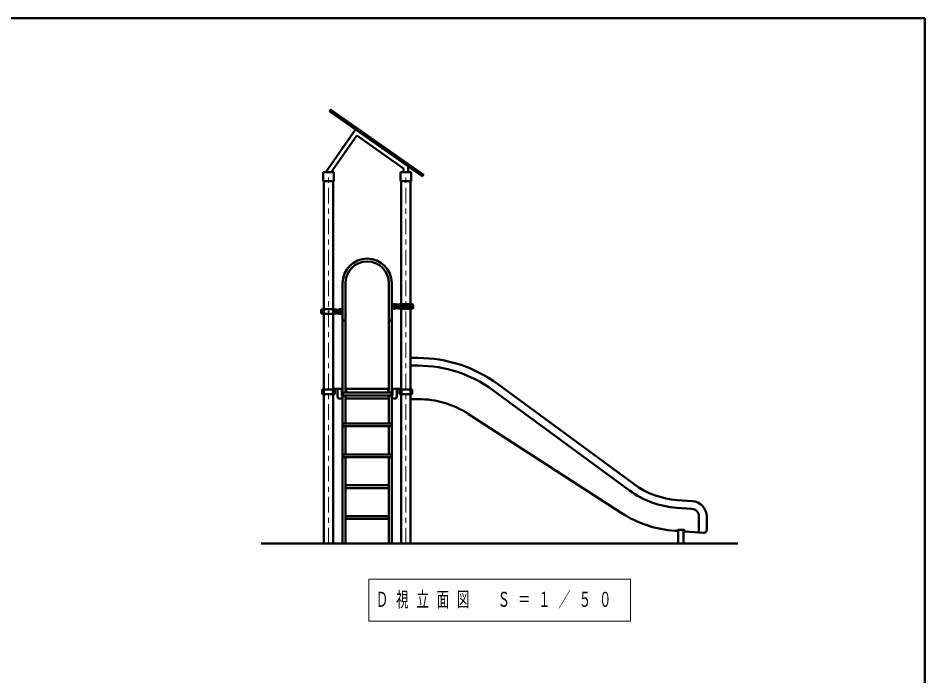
# Model space of a CAD drawing. Units: millimetres on the paper, scale 1:50. Extents: x -385 to 0, y -594 to 267.
# Drawn here: x -176 to 0, y -157.7 to -30 of the extents above; entities that cross this region are included whole.
import ezdxf

# ---------------------------------------------------------------- set-up
doc = ezdxf.new("R2010")
doc.units = ezdxf.units.MM
doc.linetypes.add('USER2', pattern=[6, 3, -1, 1, -1])
doc.layers.add('LY_1', color=140, linetype='Continuous', lineweight=50)
doc.styles.add('ＭＳ ゴシック', font='')
doc.styles.get('ＭＳ ゴシック').set_extended_font_data('MS Gothic')

msp = doc.modelspace()

# ---------------------------------------------------------------- linework, layer by layer
at = {"layer": 'LY_1', "color": 7}
for p, q in [((0, -30), (-385, -30)), ((0, -297), (0, -30)), ((-36.28, -131.967), (-128.775, -131.967))]:
    msp.add_line(p, q, dxfattribs=at)
at = {"layer": 'LY_1'}
for p, q in [((-115.481, -48.026), (-115.332, -47.813)), ((-97.543, -60.66), (-115.466, -48.11)), ((-97.325, -60.348), (-115.248, -47.799)), ((-110.458, -51.616), (-116.243, -59.877)), ((-110.249, -52.805), (-115.2, -59.877)), ((-101.148, -59.178), (-110.249, -52.805)), ((-101.148, -59.178), (-101.148, -59.877)), ((-100.294, -58.733), (-100.294, -59.877)), ((-116.737, -59.877), (-114.705, -59.877)), ((-116.737, -61.677), (-116.737, -59.877)), ((-114.705, -61.677), (-114.705, -59.877)), ((-101.737, -61.677), (-101.737, -59.877)), ((-99.705, -59.877), (-101.737, -59.877)), ((-99.705, -61.677), (-99.705, -59.877)), ((-97.459, -60.645), (-97.31, -60.432)), ((-116.737, -61.677), (-114.705, -61.677)), ((-116.612, -131.967), (-116.612, -61.687)), ((-114.83, -131.967), (-114.83, -61.687)), ((-99.705, -61.677), (-101.737, -61.677)), ((-101.612, -131.967), (-101.612, -61.687)), ((-99.83, -131.967), (-99.83, -61.687)), ((-112.993, -131.967), (-112.993, -81.467)), ((-112.449, -102.695), (-112.449, -81.466)), ((-103.993, -102.695), (-103.993, -81.466)), ((-103.449, -131.967), (-103.449, -81.467)), ((-102.921, -85.527), (-103.449, -85.527)), ((-102.271, -85.572), (-102.676, -85.602)), ((-101.641, -85.517), (-102.271, -85.572)), ((-101.644, -85.517), (-100.791, -85.517)), ((-99.801, -85.517), (-101.642, -85.517)), ((-101.047, -85.781), (-101.086, -85.78)), ((-101.047, -86.152), (-101.086, -86.154)), ((-101.047, -85.967), (-101.047, -85.537)), ((-101.047, -85.967), (-101.047, -86.397)), ((-100.751, -85.557), (-100.751, -86.377)), ((-100.691, -85.557), (-100.691, -86.377)), ((-99.799, -85.517), (-100.651, -85.517)), ((-100.396, -85.967), (-100.396, -85.537)), ((-100.396, -85.781), (-100.356, -85.78)), ((-100.396, -85.967), (-100.396, -86.397)), ((-100.396, -86.152), (-100.356, -86.154)), ((-99.801, -85.517), (-99.486, -85.544)), ((-116.641, -86.517), (-116.957, -86.544)), ((-116.641, -87.417), (-116.957, -87.389)), ((-116.641, -86.517), (-114.801, -86.517)), ((-116.641, -87.417), (-114.801, -87.417)), ((-114.801, -86.517), (-114.171, -86.572)), ((-114.801, -87.417), (-114.171, -87.362)), ((-114.171, -86.572), (-113.767, -86.602)), ((-114.171, -87.362), (-113.767, -87.332)), ((-113.521, -86.527), (-112.993, -86.527)), ((-113.521, -87.407), (-112.993, -87.407)), ((-102.921, -86.407), (-103.45, -86.407)), ((-102.271, -86.362), (-102.676, -86.332)), ((-101.641, -86.417), (-102.271, -86.362)), ((-101.644, -86.417), (-100.791, -86.417)), ((-99.801, -86.417), (-101.642, -86.417)), ((-99.801, -86.417), (-100.651, -86.417)), ((-99.801, -86.417), (-99.486, -86.389)), ((-99.83, -95.967), (-98.341, -95.967)), ((-99.83, -97.467), (-98.341, -97.467)), ((-114.83, -101.967), (-113.971, -101.967)), ((-114.83, -102.013), (-113.971, -102.013)), ((-113.971, -102.027), (-113.971, -103.467)), ((-113.911, -101.967), (-113.121, -101.967)), ((-113.121, -103.267), (-113.121, -101.903)), ((-113.121, -101.903), (-112.993, -101.903)), ((-112.321, -101.903), (-112.449, -101.903)), ((-112.321, -102.695), (-112.321, -101.903)), ((-112.321, -101.967), (-104.121, -101.967)), ((-104.121, -102.695), (-104.121, -101.903)), ((-104.121, -101.903), (-103.993, -101.903)), ((-103.321, -101.903), (-103.449, -101.903)), ((-103.321, -102.317), (-103.321, -101.903)), ((-103.321, -103.267), (-103.321, -101.903)), ((-102.531, -101.967), (-103.321, -101.967)), ((-101.612, -101.967), (-102.471, -101.967)), ((-101.612, -102.013), (-102.471, -102.013)), ((-102.471, -102.027), (-102.471, -103.467)), ((-56.415, -120.493), (-82.954, -101.009)), ((-116.958, -102.087), (-116.958, -102.987)), ((-114.485, -102.087), (-116.958, -102.087)), ((-114.485, -102.987), (-116.958, -102.987)), ((-116.791, -102.087), (-116.791, -102.987)), ((-114.887, -102.087), (-114.887, -102.987)), ((-114.7, -102.087), (-114.7, -102.987)), ((-114.641, -102.087), (-114.641, -102.987)), ((-114.485, -102.087), (-114.485, -102.987)), ((-112.721, -102.695), (-108.221, -102.695)), ((-112.721, -103.239), (-108.221, -103.239)), ((-112.449, -108.695), (-112.449, -103.239)), ((-112.321, -103.267), (-112.321, -103.239)), ((-103.721, -102.695), (-108.221, -102.695)), ((-103.721, -103.239), (-108.221, -103.239)), ((-104.121, -103.267), (-104.121, -103.239)), ((-103.993, -108.695), (-103.993, -103.239)), ((-101.958, -102.087), (-101.958, -102.987)), ((-101.958, -102.087), (-99.485, -102.087)), ((-101.958, -102.987), (-99.485, -102.987)), ((-101.802, -102.087), (-101.802, -102.987)), ((-101.743, -102.087), (-101.743, -102.987)), ((-101.556, -102.087), (-101.556, -102.987)), ((-99.651, -102.087), (-99.651, -102.987)), ((-99.485, -102.087), (-99.485, -102.987)), ((-57.303, -121.702), (-83.842, -102.218)), ((-113.571, -103.867), (-112.993, -103.867)), ((-112.449, -103.867), (-108.221, -103.867)), ((-103.993, -103.867), (-108.221, -103.867)), ((-102.871, -103.867), (-103.449, -103.867)), ((-99.83, -103.967), (-98.341, -103.967)), ((-88.557, -106.859), (-58.905, -126.062)), ((-112.721, -108.695), (-108.221, -108.695)), ((-103.721, -108.695), (-108.221, -108.695)), ((-112.721, -109.239), (-108.221, -109.239)), ((-112.449, -114.695), (-112.449, -109.239)), ((-103.721, -109.239), (-108.221, -109.239)), ((-103.993, -114.695), (-103.993, -109.239)), ((-112.721, -114.695), (-108.221, -114.695)), ((-112.721, -115.239), (-108.221, -115.239)), ((-112.449, -131.967), (-112.449, -115.239)), ((-103.721, -114.695), (-108.221, -114.695)), ((-103.721, -115.239), (-108.221, -115.239)), ((-103.993, -131.967), (-103.993, -115.239)), ((-112.449, -120.695), (-108.221, -120.695)), ((-112.449, -121.239), (-108.221, -121.239)), ((-103.993, -120.695), (-108.221, -120.695)), ((-103.993, -121.239), (-108.221, -121.239)), ((-48.062, -123.557), (-45.132, -123.762)), ((-48.167, -125.053), (-45.237, -125.258)), ((-112.449, -126.695), (-108.221, -126.695)), ((-112.449, -127.239), (-108.221, -127.239)), ((-103.993, -126.695), (-108.221, -126.695)), ((-103.993, -127.239), (-108.221, -127.239)), ((-43.841, -126.755), (-43.841, -129.68)), ((-42.341, -126.755), (-42.341, -129.328)), ((-48.481, -129.542), (-48.106, -129.569)), ((-48.041, -129.467), (-48.041, -129.509)), ((-47.941, -129.367), (-46.741, -129.367)), ((-47.841, -129.367), (-47.841, -129.487)), ((-47.841, -129.367), (-47.841, -131.967)), ((-46.841, -129.367), (-46.841, -129.487)), ((-46.841, -129.367), (-46.841, -131.967)), ((-46.641, -129.467), (-46.641, -129.578)), ((-46.548, -129.678), (-42.983, -129.927))]:
    msp.add_line(p, q, dxfattribs=at)
at = {"layer": 'LY_1', "color": 7, "linetype": 'USER2', "lineweight": 13}
for p, q in [((-115.721, -131.967), (-115.721, -59.967)), ((-100.721, -131.967), (-100.721, -59.967))]:
    msp.add_line(p, q, dxfattribs=at)
at = {"layer": 'LY_1', "color": 7, "lineweight": 13}
for p, q in [((-102.056, -86.152), (-102.056, -85.782)), ((-101.687, -85.782), (-102.056, -85.782)), ((-101.687, -86.152), (-102.056, -86.152)), ((-99.756, -85.782), (-99.387, -85.782)), ((-99.756, -86.152), (-99.387, -86.152)), ((-99.387, -86.152), (-99.387, -85.782)), ((-117.056, -87.152), (-117.056, -86.782)), ((-116.687, -86.782), (-117.056, -86.782)), ((-116.687, -87.152), (-117.056, -87.152)), ((-114.756, -86.782), (-114.387, -86.782)), ((-114.756, -87.152), (-114.387, -87.152)), ((-114.387, -87.152), (-114.387, -86.782)), ((-107.928, -138.938), (-107.928, -147.071)), ((-57.128, -138.938), (-107.928, -138.938)), ((-57.128, -147.071), (-57.128, -138.938)), ((-107.928, -147.071), (-57.128, -147.071))]:
    msp.add_line(p, q, dxfattribs=at)
at = {"layer": 'LY_1'}
for centre in [(-102.921, -85.967), (-113.521, -86.967)]:
    msp.add_circle(centre, 0.15, dxfattribs=at)
at = {"layer": 'LY_1', "color": 7, "lineweight": 13}
for centre, radius in [((-101.871, -85.967), 0.185), ((-101.871, -85.967), 0.1), ((-100.721, -85.967), 0.1), ((-99.571, -85.967), 0.185), ((-99.571, -85.967), 0.1), ((-116.871, -86.967), 0.185), ((-116.871, -86.967), 0.1), ((-115.721, -86.967), 0.1), ((-114.571, -86.967), 0.185), ((-114.571, -86.967), 0.1)]:
    msp.add_circle(centre, radius, dxfattribs=at)
at = {"layer": 'LY_1'}
for centre, radius, start, end in [((-115.431, -48.061), 0.06, 145, 235), ((-115.282, -47.848), 0.06, 55, 145), ((-97.508, -60.61), 0.06, 235, 325), ((-97.359, -60.398), 0.06, 325, 55), ((-108.221, -81.467), 4.772, 0, 180), ((-108.221, -81.467), 4.228, 0, 180), ((-102.921, -85.967), 0.44, 270, 90), ((-101.171, -85.967), 1, 163.80375, 196.19625), ((-101.94, -85.744), 0.2, 95, 163.80375), ((-100.67, -85.967), 1.122, 159.19706, 200.80294), ((-101.644, -85.597), 0.08, 90, 159.19706), ((-101.093, -85.967), 0.187, 88, 272), ((-101.027, -85.537), 0.02, 90, 180), ((-100.791, -85.557), 0.04, 0, 90), ((-100.651, -85.557), 0.04, 90, 180), ((-100.416, -85.537), 0.02, 0, 90), ((-100.35, -85.967), 0.187, 268, 92), ((-99.799, -85.597), 0.08, 20.80294, 90), ((-100.773, -85.967), 1.122, 339.19706, 20.80294), ((-99.503, -85.744), 0.2, 16.19625, 85), ((-100.271, -85.967), 1, 343.80375, 16.19625), ((-116.171, -86.967), 1, 163.80375, 196.19625), ((-116.94, -86.744), 0.2, 95, 163.80375), ((-116.94, -87.19), 0.2, 196.19625, 265), ((-114.503, -86.744), 0.2, 16.19625, 85), ((-114.503, -87.19), 0.2, 275, 343.80375), ((-115.271, -86.967), 1, 343.80375, 16.19625), ((-113.521, -86.967), 0.44, 90, 270), ((-101.94, -86.19), 0.2, 196.19625, 265), ((-101.644, -86.337), 0.08, 200.80294, 270), ((-101.027, -86.397), 0.02, 180, 270), ((-100.791, -86.377), 0.04, 270, 0), ((-100.651, -86.377), 0.04, 180, 270), ((-100.416, -86.397), 0.02, 270, 0), ((-99.799, -86.337), 0.08, 270, 339.19706), ((-99.503, -86.19), 0.2, 275, 343.80375), ((-112.721, -88.967), 0.272, 0, 180), ((-103.721, -88.967), 0.272, 0, 180), ((-98.341, -121.967), 26, 53.71473, 90), ((-98.341, -121.967), 24.5, 53.71473, 90), ((-113.911, -102.027), 0.06, 90, 180), ((-102.531, -102.027), 0.06, 0, 90), ((-113.571, -103.467), 0.4, 180, 270), ((-112.721, -102.967), 0.5, 216.8699, 237.04363), ((-112.721, -103.077), 0.38, 135.70796, 224.29204), ((-112.721, -102.967), 0.272, 90, 270), ((-112.721, -102.967), 0.5, 302.95637, 323.1301), ((-103.721, -102.967), 0.5, 216.8699, 237.04363), ((-103.721, -102.967), 0.272, 270, 90), ((-103.721, -103.077), 0.38, 315.70796, 44.29204), ((-103.721, -102.967), 0.5, 302.95637, 323.1301), ((-102.871, -103.467), 0.4, 270, 0), ((-98.341, -121.967), 18, 57.07173, 90), ((-112.721, -108.967), 0.272, 90, 270), ((-103.721, -108.967), 0.272, 270, 90), ((-112.721, -114.967), 0.272, 90, 270), ((-103.721, -114.967), 0.272, 270, 90), ((-46.946, -107.596), 16, 233.71473, 266), ((-46.946, -107.596), 17.5, 233.71473, 266), ((-45.341, -126.755), 3, 0, 86), ((-46.946, -107.596), 22, 237.07173, 266), ((-45.341, -126.755), 1.5, 0, 86), ((-48.101, -129.509), 0.06, 266, 0), ((-47.941, -129.467), 0.1, 90, 180), ((-46.741, -129.467), 0.1, 0, 90), ((-46.541, -129.578), 0.1, 180, 266), ((-43.641, -129.68), 0.2, 180, 266), ((-42.941, -129.328), 0.6, 266, 0)]:
    msp.add_arc(centre, radius, start, end, dxfattribs=at)
at = {"layer": 'LY_1', "color": 7, "lineweight": 13}
for centre, start, end in [((-104.247, -85.967), 355.87048, 4.12952), ((-97.196, -85.967), 175.87048, 184.12952), ((-119.247, -86.967), 355.87048, 4.12952), ((-112.196, -86.967), 175.87048, 184.12952)]:
    msp.add_arc(centre, 2.567, start, end, dxfattribs=at)

# ---------------------------------------------------------------- texts
at = {"layer": 'LY_1', "color": 7, "insert": (-106.528, -143.005), "char_height": 2.933, "attachment_point": 4, "style": 'ＭＳ ゴシック'}
msp.add_mtext('\\T1.64;\\W0.6;Ｄ視立面図\u3000Ｓ＝１／５０', dxfattribs=at)

doc.saveas('drawing.dxf')
